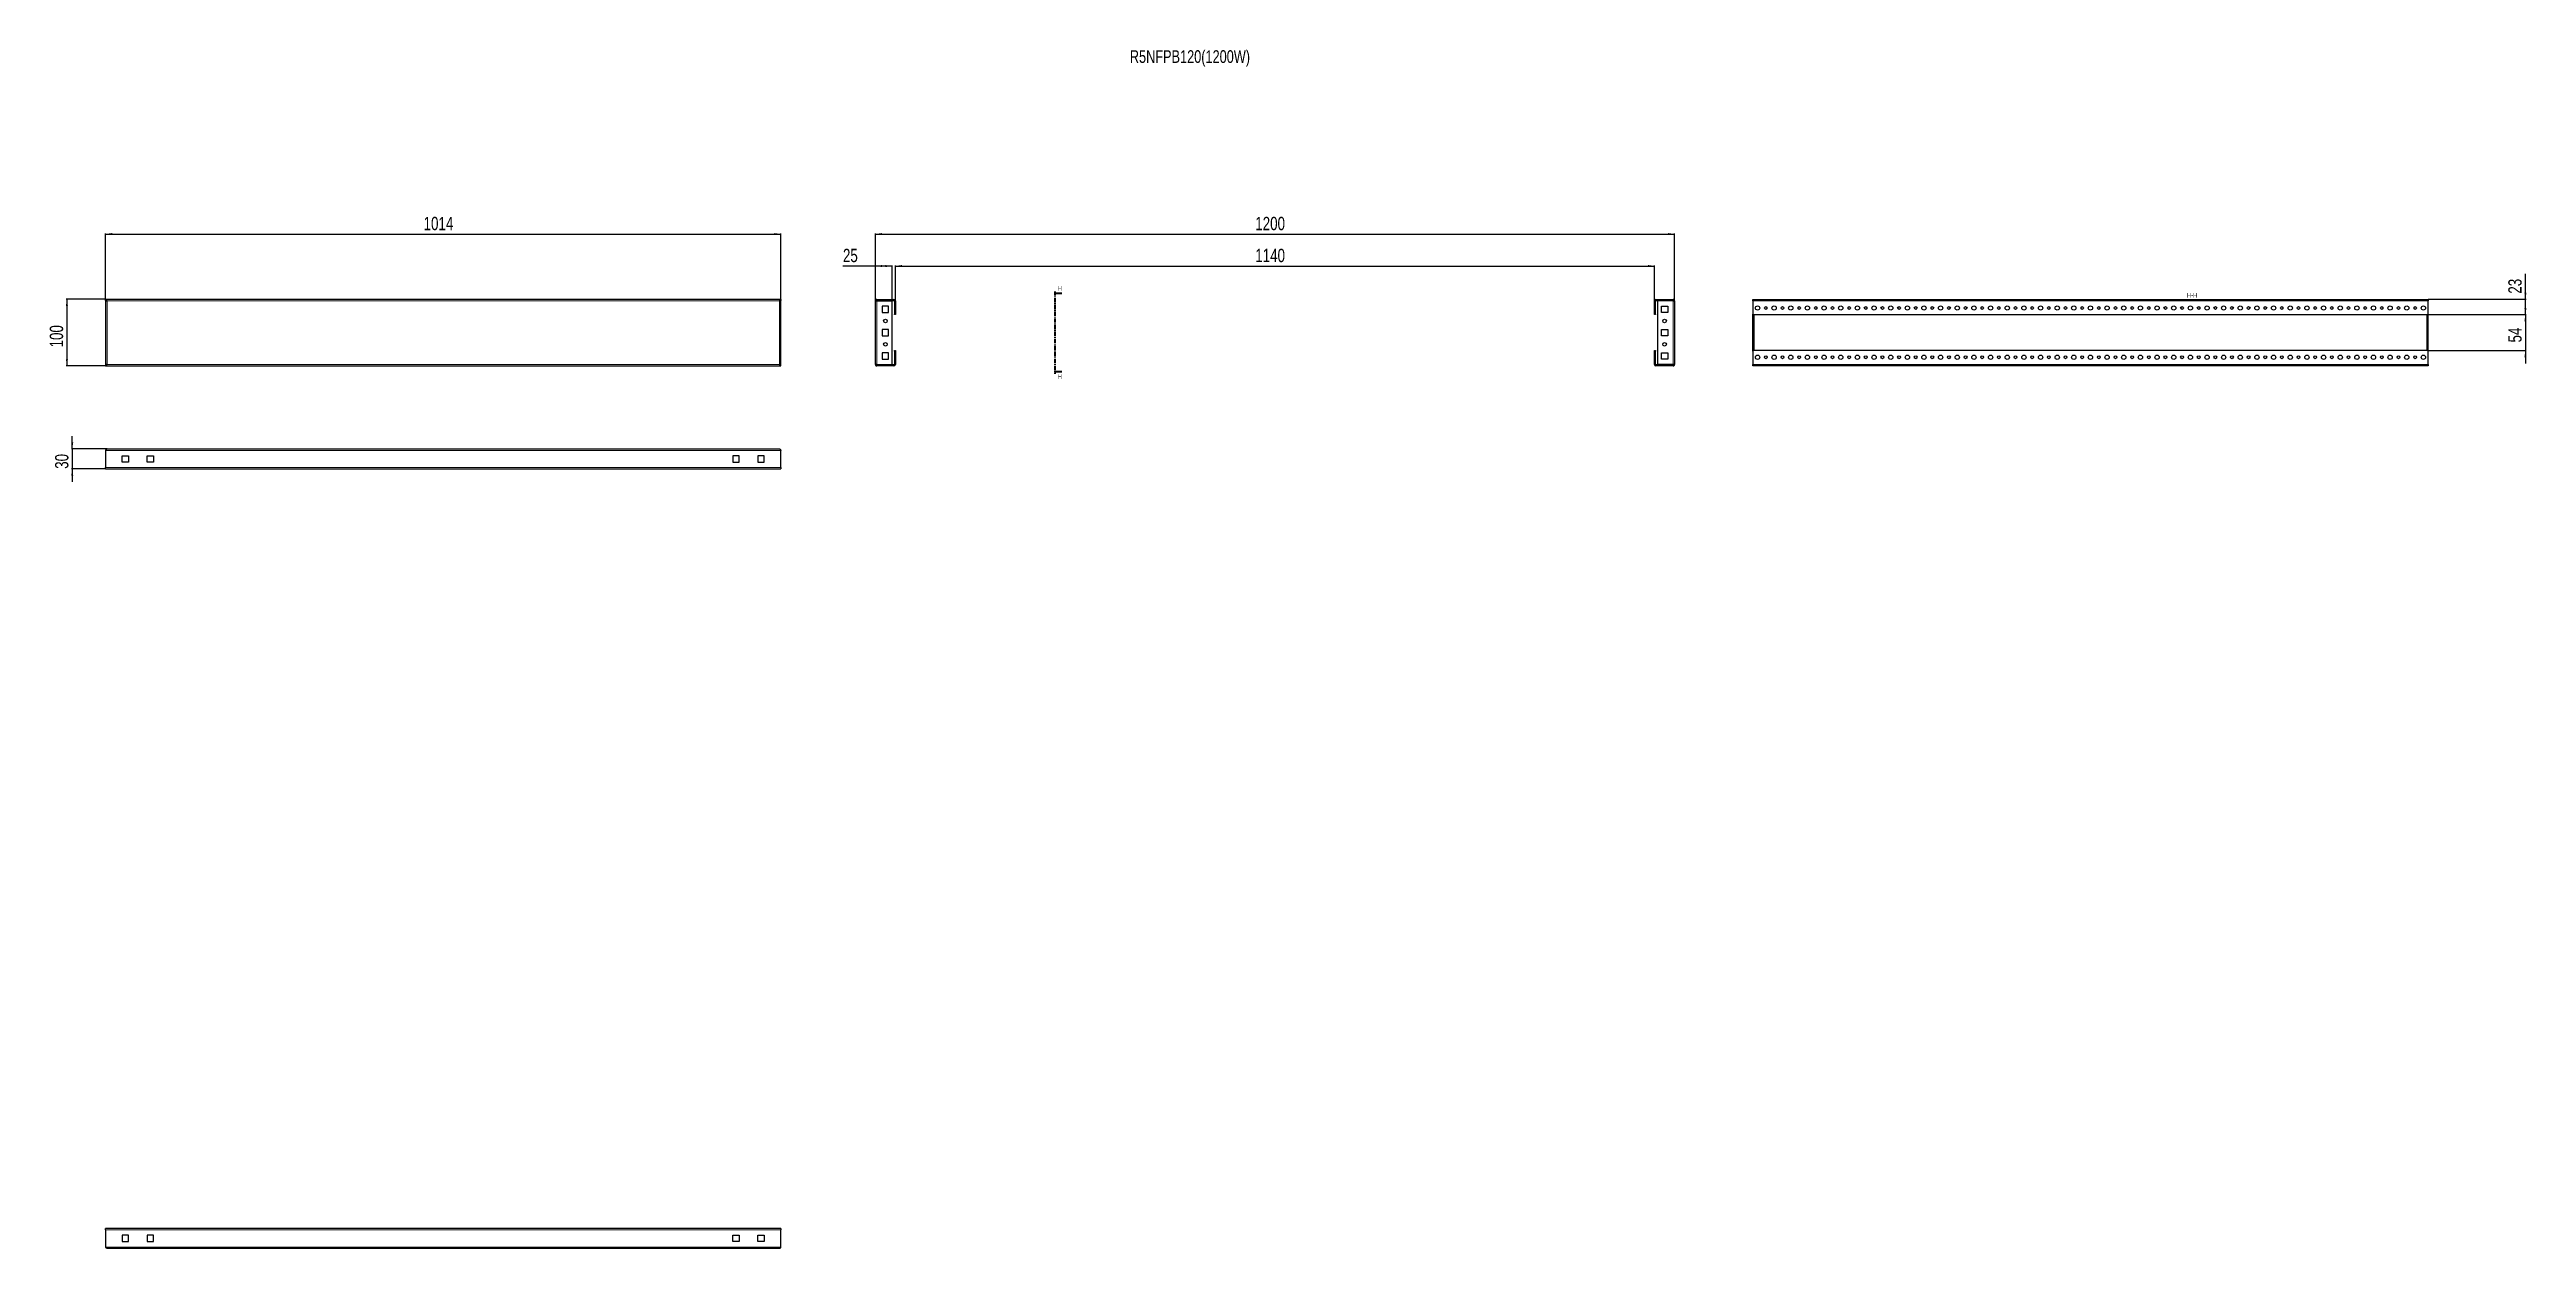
# Model space of a CAD drawing. Header units: millimetres. Extents: x -414 to 3305, y -1092 to 707.
import ezdxf

# ---------------------------------------------------------------- set-up
doc = ezdxf.new("R2010")
doc.units = ezdxf.units.MM
doc.linetypes.add('CENTER', pattern=[10.16, 6.35, -1.27, 1.27, -1.27])
doc.layers.add('FORMAT', color=7, linetype='Continuous')
doc.styles.add('SLDTEXTSTYLE0', font='TXT', dxfattribs={"width": 0.75})
doc.dimstyles.new('SLDDIMSTYLE0', dxfattribs={"dimtxt": 20, "dimasz": 10, "dimexe": 0, "dimexo": 0.0625, "dimgap": 5, "dimtad": 2, "dimdec": 1, "dimrnd": 1e-09, "dimzin": 12, "dimdsep": 46, "dimtxsty": 'SLDTEXTSTYLE0', "dimsah": 1, "dimcen": 0.09, "dimadec": 0, "dimazin": 3, "dimtfac": 1, "dimtofl": 0, "dimtmove": 0, "dimatfit": 3, "dimfxl": 0, "dimfrac": 2, "dimtolj": 1, "dimtzin": 12, "dimarcsym": 0})
doc.dimstyles.new('SLDDIMSTYLE1', dxfattribs={"dimtxt": 20, "dimasz": 10, "dimexe": 0, "dimexo": 0.0625, "dimgap": 5, "dimtad": 2, "dimdec": 1, "dimrnd": 1e-09, "dimzin": 12, "dimdsep": 46, "dimtxsty": 'SLDTEXTSTYLE0', "dimsah": 1, "dimcen": 0.09, "dimadec": 0, "dimazin": 3, "dimtfac": 1, "dimtmove": 0, "dimatfit": 0, "dimfxl": 0, "dimfrac": 2, "dimtolj": 1, "dimtzin": 12, "dimarcsym": 0})

# ---------------------------------------------------------------- blocks, each defined once
blk = doc.blocks.new('_D')
at = {"layer": 'FORMAT'}
for p, q in [((-329.8, 330.6), (-329.8, 431.6)), ((-329.8, 430.6), (684.2, 430.6)), ((684.2, 330.6), (684.2, 431.6))]:
    blk.add_line(p, q, dxfattribs=at)
for points in [[(-329.8, 430.6), (-319.8, 429), (-319.8, 432.1)], [(684.2, 430.6), (674.2, 432.1), (674.2, 429)]]:
    blk.add_solid(points, dxfattribs=at)
at = {"layer": 'FORMAT', "insert": (147.7, 456.4), "char_height": 20, "attachment_point": 1, "style": 'SLDTEXTSTYLE0'}
blk.add_mtext('1014', dxfattribs=at)
blk = doc.blocks.new('_D_1')
at = {"layer": 'FORMAT'}
for p, q in [((-329.8, 332.6), (-388.9, 332.6)), ((-387.9, 332.6), (-387.9, 232.6)), ((-329.8, 232.6), (-388.9, 232.6))]:
    blk.add_line(p, q, dxfattribs=at)
for points in [[(-387.9, 332.6), (-389.5, 322.6), (-386.4, 322.6)], [(-387.9, 232.6), (-386.4, 242.6), (-389.5, 242.6)]]:
    blk.add_solid(points, dxfattribs=at)
at = {"layer": 'FORMAT', "insert": (-413.7, 260.4), "char_height": 20, "attachment_point": 1, "rotation": 90, "style": 'SLDTEXTSTYLE0'}
blk.add_mtext('100', dxfattribs=at)
blk = doc.blocks.new('_D_2')
at = {"layer": 'FORMAT'}
for p, q in [((826.2, 330.5), (826.2, 431.6)), ((826.2, 430.6), (2026.2, 430.6)), ((2026.2, 330.5), (2026.2, 431.6))]:
    blk.add_line(p, q, dxfattribs=at)
for points in [[(826.2, 430.6), (836.2, 429), (836.2, 432.1)], [(2026.2, 430.6), (2016.2, 432.1), (2016.2, 429)]]:
    blk.add_solid(points, dxfattribs=at)
at = {"layer": 'FORMAT', "insert": (1396.6, 456.4), "char_height": 20, "attachment_point": 1, "style": 'SLDTEXTSTYLE0'}
blk.add_mtext('1200', dxfattribs=at)
blk = doc.blocks.new('_D_3')
at = {"layer": 'FORMAT'}
for p, q in [((856.2, 330.5), (856.2, 383.6)), ((856.2, 382.6), (1996.2, 382.6)), ((1996.2, 330.5), (1996.2, 383.6))]:
    blk.add_line(p, q, dxfattribs=at)
for points in [[(856.2, 382.6), (866.2, 381), (866.2, 384.1)], [(1996.2, 382.6), (1986.2, 384.1), (1986.2, 381)]]:
    blk.add_solid(points, dxfattribs=at)
at = {"layer": 'FORMAT', "insert": (1396.6, 408.4), "char_height": 20, "attachment_point": 1, "style": 'SLDTEXTSTYLE0'}
blk.add_mtext('1140', dxfattribs=at)
blk = doc.blocks.new('_D_4')
at = {"layer": 'FORMAT'}
for p, q in [((826.2, 382.6), (777.4, 382.6)), ((826.2, 330.5), (826.2, 383.6)), ((851.2, 382.6), (826.2, 382.6)), ((851.2, 330.6), (851.2, 383.6))]:
    blk.add_line(p, q, dxfattribs=at)
for points in [[(826.2, 382.6), (836.2, 381), (836.2, 384.1)], [(851.2, 382.6), (841.2, 384.1), (841.2, 381)]]:
    blk.add_solid(points, dxfattribs=at)
at = {"layer": 'FORMAT', "insert": (777.4, 408.4), "char_height": 20, "attachment_point": 1, "style": 'SLDTEXTSTYLE0'}
blk.add_mtext('25', dxfattribs=at)
blk = doc.blocks.new('_D_5')
at = {"layer": 'FORMAT'}
for p, q in [((-379.9, 108), (-379.9, 127.3)), ((-327.7, 108), (-380.9, 108)), ((-329.8, 78), (-380.9, 78)), ((-379.9, 108), (-379.9, 78)), ((-379.9, 78), (-379.9, 58.8))]:
    blk.add_line(p, q, dxfattribs=at)
for points in [[(-379.9, 108), (-378.4, 118), (-381.5, 118)], [(-379.9, 78), (-381.5, 68), (-378.4, 68)]]:
    blk.add_solid(points, dxfattribs=at)
at = {"layer": 'FORMAT', "insert": (-405.7, 78.2), "char_height": 20, "attachment_point": 1, "rotation": 90, "style": 'SLDTEXTSTYLE0'}
blk.add_mtext('30', dxfattribs=at)
blk = doc.blocks.new('_D_6')
at = {"layer": 'FORMAT'}
for p, q in [((3156.8, 309.6), (3304.9, 309.6)), ((3303.9, 309.6), (3303.9, 328.8)), ((3303.9, 309.6), (3303.9, 255.6)), ((3156.8, 255.6), (3304.9, 255.6)), ((3303.9, 255.6), (3303.9, 236.3))]:
    blk.add_line(p, q, dxfattribs=at)
for points in [[(3303.9, 309.6), (3305.5, 319.6), (3302.4, 319.6)], [(3303.9, 255.6), (3302.4, 245.6), (3305.5, 245.6)]]:
    blk.add_solid(points, dxfattribs=at)
at = {"layer": 'FORMAT', "insert": (3278.2, 267.8), "char_height": 20, "attachment_point": 1, "rotation": 90, "style": 'SLDTEXTSTYLE0'}
blk.add_mtext('54', dxfattribs=at)
blk = doc.blocks.new('_D_7')
at = {"layer": 'FORMAT'}
for p, q in [((3303.9, 332.6), (3303.9, 370.7)), ((3156.8, 309.6), (3304.9, 309.6)), ((3157.8, 332.6), (3304.9, 332.6)), ((3303.9, 309.6), (3303.9, 332.6)), ((3303.9, 309.6), (3303.9, 290.3))]:
    blk.add_line(p, q, dxfattribs=at)
for points in [[(3303.9, 332.6), (3305.5, 342.6), (3302.4, 342.6)], [(3303.9, 309.6), (3302.4, 299.6), (3305.5, 299.6)]]:
    blk.add_solid(points, dxfattribs=at)
at = {"layer": 'FORMAT', "insert": (3278.2, 341.1), "char_height": 20, "attachment_point": 1, "rotation": 90, "style": 'SLDTEXTSTYLE0'}
blk.add_mtext('23', dxfattribs=at)

msp = doc.modelspace()

# ---------------------------------------------------------------- linework, layer by layer
at = {"color": 7, "linetype": 'CENTER', "lineweight": 35}
msp.add_line((1095.6, 344.57), (1095.6, 220.56), dxfattribs=at)
at = {"color": 7, "linetype": 'Continuous', "lineweight": 35}
for p, q in [((1106.24, 341.57), (1095.6, 341.57)), ((1106.24, 223.56), (1095.6, 223.56))]:
    msp.add_line(p, q, dxfattribs=at)
at = {"color": 7, "linetype": 'Continuous', "lineweight": 25}
for p, q in [((684.22, 332.57), (-329.78, 332.57)), ((-329.78, 331.07), (-329.78, 332.57)), ((-329.78, 331.07), (-329.78, 330.57)), ((-329.78, 330.57), (-329.78, 234.57)), ((-329.78, 330.57), (-328.28, 330.57)), ((684.22, 330.57), (682.72, 330.57)), ((684.22, 332.57), (684.22, 331.07)), ((684.22, 330.57), (684.22, 331.07)), ((684.22, 234.57), (684.22, 330.57)), ((826.17, 234.67), (826.17, 330.47)), ((828.27, 332.57), (828.27, 331.07)), ((828.27, 332.57), (854.07, 332.57)), ((828.27, 331.07), (854.07, 331.07)), ((828.27, 330.57), (851.17, 330.57)), ((836.42, 322.32), (836.42, 312.82)), ((845.92, 322.32), (836.42, 322.32)), ((836.42, 312.82), (845.92, 312.82)), ((845.92, 312.82), (845.92, 322.32)), ((851.17, 234.57), (851.17, 330.57)), ((854.67, 330.47), (854.67, 310.57)), ((854.67, 310.57), (856.17, 310.57)), ((854.67, 309.57), (854.67, 310.57)), ((856.17, 309.57), (854.67, 309.57)), ((856.17, 330.47), (856.17, 310.57)), ((856.17, 310.57), (856.17, 309.57)), ((1996.17, 310.57), (1996.17, 330.47)), ((1996.17, 310.57), (1997.67, 310.57)), ((1996.17, 309.57), (1996.17, 310.57)), ((1997.67, 309.57), (1996.17, 309.57)), ((1997.67, 310.57), (1997.67, 330.47)), ((1997.67, 310.57), (1997.67, 309.57)), ((1998.27, 332.57), (2024.07, 332.57)), ((1998.27, 331.07), (2024.07, 331.07)), ((2001.17, 234.57), (2001.17, 330.57)), ((2024.07, 330.57), (2001.17, 330.57)), ((2006.42, 322.32), (2015.92, 322.32)), ((2006.42, 312.82), (2006.42, 322.32)), ((2015.92, 312.82), (2006.42, 312.82)), ((2015.92, 322.32), (2015.92, 312.82)), ((2024.07, 331.07), (2024.07, 332.57)), ((2026.17, 330.47), (2026.17, 234.67)), ((2143.78, 332.57), (3157.78, 332.57)), ((2143.78, 330.47), (2143.78, 332.57)), ((2143.78, 330.47), (2143.78, 310.57)), ((2143.78, 310.57), (2144.78, 309.57)), ((2143.78, 254.57), (2143.78, 310.57)), ((2144.78, 309.57), (3156.78, 309.57)), ((2145.28, 255.57), (2145.28, 309.57)), ((3156.28, 255.57), (3156.28, 309.57)), ((3156.78, 309.57), (3157.78, 310.57)), ((3157.78, 332.57), (3157.78, 330.47)), ((3157.78, 310.57), (3157.78, 330.47)), ((3157.78, 254.57), (3157.78, 310.57)), ((836.42, 287.32), (836.42, 277.82)), ((845.92, 287.32), (836.42, 287.32)), ((836.42, 277.82), (845.92, 277.82)), ((845.92, 277.82), (845.92, 287.32)), ((2006.42, 287.32), (2015.92, 287.32)), ((2006.42, 277.82), (2006.42, 287.32)), ((2015.92, 277.82), (2006.42, 277.82)), ((2015.92, 287.32), (2015.92, 277.82)), ((-328.28, 234.57), (-329.78, 234.57)), ((-329.78, 234.57), (-329.78, 234.07)), ((-329.78, 234.07), (-329.78, 232.57)), ((-329.78, 232.57), (684.22, 232.57)), ((682.72, 234.57), (684.22, 234.57)), ((684.22, 234.07), (684.22, 234.57)), ((684.22, 232.57), (684.22, 234.07)), ((828.27, 234.57), (851.17, 234.57)), ((828.27, 232.57), (828.27, 234.07)), ((854.07, 234.07), (828.27, 234.07)), ((854.07, 232.57), (828.27, 232.57)), ((845.92, 252.32), (836.42, 252.32)), ((836.42, 252.32), (836.42, 242.82)), ((836.42, 242.82), (845.92, 242.82)), ((845.92, 242.82), (845.92, 252.32)), ((854.67, 254.57), (854.67, 255.57)), ((854.67, 255.57), (856.17, 255.57)), ((856.17, 254.57), (854.67, 254.57)), ((854.67, 254.57), (854.67, 234.67)), ((856.17, 255.57), (856.17, 254.57)), ((856.17, 254.57), (856.17, 234.67)), ((1996.17, 255.57), (1997.67, 255.57)), ((1996.17, 254.57), (1996.17, 255.57)), ((1997.67, 254.57), (1996.17, 254.57)), ((1996.17, 234.67), (1996.17, 254.57)), ((1997.67, 255.57), (1997.67, 254.57)), ((1997.67, 234.67), (1997.67, 254.57)), ((2024.07, 234.07), (1998.27, 234.07)), ((2024.07, 232.57), (1998.27, 232.57)), ((2024.07, 234.57), (2001.17, 234.57)), ((2006.42, 252.32), (2015.92, 252.32)), ((2006.42, 242.82), (2006.42, 252.32)), ((2015.92, 242.82), (2006.42, 242.82)), ((2015.92, 252.32), (2015.92, 242.82)), ((2024.07, 234.07), (2024.07, 232.57)), ((2144.78, 255.57), (2143.78, 254.57)), ((2143.78, 254.57), (2143.78, 234.67)), ((2143.78, 232.57), (2143.78, 234.67)), ((3157.78, 232.57), (2143.78, 232.57)), ((3156.78, 255.57), (2144.78, 255.57)), ((3157.78, 254.57), (3156.78, 255.57)), ((3157.78, 234.67), (3157.78, 254.57)), ((3157.78, 234.67), (3157.78, 232.57)), ((-329.78, 105.92), (-329.78, 80.12)), ((-329.78, 78.02), (-329.78, 80.12)), ((-329.78, 78.02), (684.22, 78.02)), ((-327.68, 108.02), (682.12, 108.02)), ((-304.78, 97.77), (-295.28, 97.77)), ((-304.78, 88.27), (-304.78, 97.77)), ((-295.28, 88.27), (-304.78, 88.27)), ((-295.28, 97.77), (-295.28, 88.27)), ((-267.28, 97.77), (-257.78, 97.77)), ((-267.28, 88.27), (-267.28, 97.77)), ((-257.78, 88.27), (-267.28, 88.27)), ((-257.78, 97.77), (-257.78, 88.27)), ((621.72, 97.77), (612.22, 97.77)), ((612.22, 97.77), (612.22, 88.27)), ((612.22, 88.27), (621.72, 88.27)), ((621.72, 88.27), (621.72, 97.77)), ((649.72, 97.77), (649.72, 88.27)), ((659.22, 97.77), (649.72, 97.77)), ((649.72, 88.27), (659.22, 88.27)), ((659.22, 88.27), (659.22, 97.77)), ((684.22, 80.12), (684.22, 105.92)), ((684.22, 80.12), (684.22, 78.02)), ((684.22, -1061.98), (-329.78, -1061.98)), ((-329.78, -1064.08), (-329.78, -1061.98)), ((-329.78, -1064.08), (-329.78, -1089.88)), ((-295.28, -1072.23), (-304.78, -1072.23)), ((-304.78, -1072.23), (-304.78, -1081.73)), ((-295.28, -1081.73), (-295.28, -1072.23)), ((-257.78, -1072.23), (-267.28, -1072.23)), ((-267.28, -1072.23), (-267.28, -1081.73)), ((-257.78, -1081.73), (-257.78, -1072.23)), ((612.22, -1081.73), (612.22, -1072.23)), ((612.22, -1072.23), (621.72, -1072.23)), ((621.72, -1072.23), (621.72, -1081.73)), ((649.72, -1072.23), (659.22, -1072.23)), ((649.72, -1081.73), (649.72, -1072.23)), ((659.22, -1072.23), (659.22, -1081.73)), ((684.22, -1061.98), (684.22, -1064.08)), ((684.22, -1089.88), (684.22, -1064.08)), ((682.12, -1091.98), (-327.68, -1091.98)), ((-304.78, -1081.73), (-295.28, -1081.73)), ((-267.28, -1081.73), (-257.78, -1081.73)), ((621.72, -1081.73), (612.22, -1081.73)), ((659.22, -1081.73), (649.72, -1081.73))]:
    msp.add_line(p, q, dxfattribs=at)
at = {"color": 8, "linetype": 'Continuous', "lineweight": 18}
for p, q in [((682.12, 330.47), (-327.68, 330.47)), ((-327.68, 330.47), (-327.68, 234.67)), ((682.12, 234.67), (682.12, 330.47)), ((828.27, 234.57), (828.27, 330.57)), ((854.07, 331.07), (854.07, 332.57)), ((854.67, 330.47), (856.17, 330.47)), ((1997.67, 330.47), (1996.17, 330.47)), ((1998.27, 331.07), (1998.27, 332.57)), ((2024.07, 330.57), (2024.07, 234.57)), ((2143.78, 330.47), (3157.78, 330.47)), ((2145.88, 255.57), (2145.88, 309.57)), ((3155.68, 309.57), (3155.68, 255.57)), ((-327.68, 234.67), (682.12, 234.67)), ((854.07, 234.07), (854.07, 232.57)), ((854.67, 234.67), (856.17, 234.67)), ((1997.67, 234.67), (1996.17, 234.67)), ((1998.27, 234.07), (1998.27, 232.57)), ((3157.78, 234.67), (2143.78, 234.67)), ((-329.78, 105.92), (684.22, 105.92)), ((-329.78, 80.12), (684.22, 80.12)), ((684.22, -1064.08), (-329.78, -1064.08)), ((684.22, -1089.88), (-329.78, -1089.88))]:
    msp.add_line(p, q, dxfattribs=at)
at = {"color": 7, "linetype": 'Continuous', "lineweight": 25}
for centre, radius in [((841.17, 300.07), 2.75), ((2011.17, 300.07), 2.75), ((2150.78, 319.57), 3.25), ((2163.28, 319.57), 2.1), ((2175.78, 319.57), 3.25), ((2188.28, 319.57), 2.1), ((2200.78, 319.57), 3.25), ((2213.28, 319.57), 2.1), ((2225.78, 319.57), 3.25), ((2238.28, 319.57), 2.1), ((2250.78, 319.57), 3.25), ((2263.28, 319.57), 2.1), ((2275.78, 319.57), 3.25), ((2288.28, 319.57), 2.1), ((2300.78, 319.57), 3.25), ((2313.28, 319.57), 2.1), ((2325.78, 319.57), 3.25), ((2338.28, 319.57), 2.1), ((2350.78, 319.57), 3.25), ((2363.28, 319.57), 2.1), ((2375.78, 319.57), 3.25), ((2388.28, 319.57), 2.1), ((2400.78, 319.57), 3.25), ((2413.28, 319.57), 2.1), ((2425.78, 319.57), 3.25), ((2438.28, 319.57), 2.1), ((2450.78, 319.57), 3.25), ((2463.28, 319.57), 2.1), ((2475.78, 319.57), 3.25), ((2488.28, 319.57), 2.1), ((2500.78, 319.57), 3.25), ((2513.28, 319.57), 2.1), ((2525.78, 319.57), 3.25), ((2538.28, 319.57), 2.1), ((2550.78, 319.57), 3.25), ((2563.28, 319.57), 2.1), ((2575.78, 319.57), 3.25), ((2588.28, 319.57), 2.1), ((2600.78, 319.57), 3.25), ((2613.28, 319.57), 2.1), ((2625.78, 319.57), 3.25), ((2638.28, 319.57), 2.1), ((2650.78, 319.57), 3.25), ((2663.28, 319.57), 2.1), ((2675.78, 319.57), 3.25), ((2688.28, 319.57), 2.1), ((2700.78, 319.57), 3.25), ((2713.28, 319.57), 2.1), ((2725.78, 319.57), 3.25), ((2738.28, 319.57), 2.1), ((2750.78, 319.57), 3.25), ((2763.28, 319.57), 2.1), ((2775.78, 319.57), 3.25), ((2788.28, 319.57), 2.1), ((2800.78, 319.57), 3.25), ((2813.28, 319.57), 2.1), ((2825.78, 319.57), 3.25), ((2838.28, 319.57), 2.1), ((2850.78, 319.57), 3.25), ((2863.28, 319.57), 2.1), ((2875.78, 319.57), 3.25), ((2888.28, 319.57), 2.1), ((2900.78, 319.57), 3.25), ((2913.28, 319.57), 2.1), ((2925.78, 319.57), 3.25), ((2938.28, 319.57), 2.1), ((2950.78, 319.57), 3.25), ((2963.28, 319.57), 2.1), ((2975.78, 319.57), 3.25), ((2988.28, 319.57), 2.1), ((3000.78, 319.57), 3.25), ((3013.28, 319.57), 2.1), ((3025.78, 319.57), 3.25), ((3038.28, 319.57), 2.1), ((3050.78, 319.57), 3.25), ((3063.28, 319.57), 2.1), ((3075.78, 319.57), 3.25), ((3088.28, 319.57), 2.1), ((3100.78, 319.57), 3.25), ((3113.28, 319.57), 2.1), ((3125.78, 319.57), 3.25), ((3138.28, 319.57), 2.1), ((3150.78, 319.57), 3.25), ((841.17, 265.07), 2.75), ((2011.17, 265.07), 2.75), ((2150.78, 245.57), 3.25), ((2163.28, 245.57), 2.1), ((2175.78, 245.57), 3.25), ((2188.28, 245.57), 2.1), ((2200.78, 245.57), 3.25), ((2213.28, 245.57), 2.1), ((2225.78, 245.57), 3.25), ((2238.28, 245.57), 2.1), ((2250.78, 245.57), 3.25), ((2263.28, 245.57), 2.1), ((2275.78, 245.57), 3.25), ((2288.28, 245.57), 2.1), ((2300.78, 245.57), 3.25), ((2313.28, 245.57), 2.1), ((2325.78, 245.57), 3.25), ((2338.28, 245.57), 2.1), ((2350.78, 245.57), 3.25), ((2363.28, 245.57), 2.1), ((2375.78, 245.57), 3.25), ((2388.28, 245.57), 2.1), ((2400.78, 245.57), 3.25), ((2413.28, 245.57), 2.1), ((2425.78, 245.57), 3.25), ((2438.28, 245.57), 2.1), ((2450.78, 245.57), 3.25), ((2463.28, 245.57), 2.1), ((2475.78, 245.57), 3.25), ((2488.28, 245.57), 2.1), ((2500.78, 245.57), 3.25), ((2513.28, 245.57), 2.1), ((2525.78, 245.57), 3.25), ((2538.28, 245.57), 2.1), ((2550.78, 245.57), 3.25), ((2563.28, 245.57), 2.1), ((2575.78, 245.57), 3.25), ((2588.28, 245.57), 2.1), ((2600.78, 245.57), 3.25), ((2613.28, 245.57), 2.1), ((2625.78, 245.57), 3.25), ((2638.28, 245.57), 2.1), ((2650.78, 245.57), 3.25), ((2663.28, 245.57), 2.1), ((2675.78, 245.57), 3.25), ((2688.28, 245.57), 2.1), ((2700.78, 245.57), 3.25), ((2713.28, 245.57), 2.1), ((2725.78, 245.57), 3.25), ((2738.28, 245.57), 2.1), ((2750.78, 245.57), 3.25), ((2763.28, 245.57), 2.1), ((2775.78, 245.57), 3.25), ((2788.28, 245.57), 2.1), ((2800.78, 245.57), 3.25), ((2813.28, 245.57), 2.1), ((2825.78, 245.57), 3.25), ((2838.28, 245.57), 2.1), ((2850.78, 245.57), 3.25), ((2863.28, 245.57), 2.1), ((2875.78, 245.57), 3.25), ((2888.28, 245.57), 2.1), ((2900.78, 245.57), 3.25), ((2913.28, 245.57), 2.1), ((2925.78, 245.57), 3.25), ((2938.28, 245.57), 2.1), ((2950.78, 245.57), 3.25), ((2963.28, 245.57), 2.1), ((2975.78, 245.57), 3.25), ((2988.28, 245.57), 2.1), ((3000.78, 245.57), 3.25), ((3013.28, 245.57), 2.1), ((3025.78, 245.57), 3.25), ((3038.28, 245.57), 2.1), ((3050.78, 245.57), 3.25), ((3063.28, 245.57), 2.1), ((3075.78, 245.57), 3.25), ((3088.28, 245.57), 2.1), ((3100.78, 245.57), 3.25), ((3113.28, 245.57), 2.1), ((3125.78, 245.57), 3.25), ((3138.28, 245.57), 2.1), ((3150.78, 245.57), 3.25)]:
    msp.add_circle(centre, radius, dxfattribs=at)
for centre, radius, start, end in [((854.07, 330.47), 2.1, 0, 90), ((854.07, 330.47), 0.6, 0, 90), ((1998.27, 330.47), 2.1, 90, 180), ((1998.27, 330.47), 0.6, 90, 180), ((854.07, 234.67), 2.1, 270, 0), ((854.07, 234.67), 0.6, 270, 0), ((1998.27, 234.67), 2.1, 180, 270), ((1998.27, 234.67), 0.6, 180, 270)]:
    msp.add_arc(centre, radius, start, end, dxfattribs=at)
for points, knots in [([(-327.68, 330.47), (-327.86, 330.75), (-328.22, 331.31), (-328.75, 332.01), (-329.27, 332.48), (-329.62, 332.54), (-329.78, 332.57)], [0, 0, 0, 0, 0.25475266, 0.50964469, 0.7645377, 1, 1, 1, 1]), ([(-327.68, 330.47), (-327.86, 330.55), (-328.23, 330.71), (-328.92, 330.98), (-329.44, 331.03), (-329.78, 331.07)], [0, 0, 0, 0, 0.2598775, 0.5197391, 1, 1, 1, 1]), ([(2026.17, 330.47), (2026.14, 330.75), (2026.07, 331.31), (2025.57, 332.01), (2024.87, 332.48), (2024.33, 332.54), (2024.07, 332.57)], [0, 0, 0, 0, 0.25475266, 0.50964469, 0.7645377, 1, 1, 1, 1]), ([(2024.67, 330.47), (2024.66, 330.55), (2024.64, 330.71), (2024.45, 330.98), (2024.22, 331.03), (2024.07, 331.07)], [0, 0, 0, 0, 0.2598775, 0.5197391, 1, 1, 1, 1]), ([(682.12, 108.02), (682.3, 107.99), (682.65, 107.92), (683.19, 107.42), (683.71, 106.72), (684.06, 106.18), (684.22, 105.92)], [0, 0, 0, 0, 0.2547527, 0.5096447, 0.7645377, 1, 1, 1, 1]), ([(-327.68, -1091.98), (-327.86, -1091.95), (-328.22, -1091.88), (-328.75, -1091.38), (-329.27, -1090.68), (-329.62, -1090.14), (-329.78, -1089.88)], [0, 0, 0, 0, 0.25475266, 0.50964469, 0.7645377, 1, 1, 1, 1])]:
    msp.add_open_spline(points, degree=3, knots=knots, dxfattribs=at)
for points in [[(-329.78, 330.57), (-329.75, 330.56), (-329.69, 330.54), (-329.2, 330.52), (-328.51, 330.49), (-327.96, 330.47), (-327.68, 330.47)], [(684.22, 332.57), (684.04, 332.53), (683.69, 332.47), (683.17, 331.99), (682.64, 331.29), (682.29, 330.74), (682.12, 330.47)], [(684.22, 331.07), (683.87, 331.03), (683.17, 330.95), (682.47, 330.63), (682.12, 330.47)], [(682.12, 330.47), (682.39, 330.47), (682.95, 330.49), (683.64, 330.52), (684.13, 330.54), (684.19, 330.56), (684.22, 330.57)], [(828.27, 332.57), (827.99, 332.53), (827.44, 332.47), (826.75, 331.99), (826.26, 331.29), (826.2, 330.74), (826.17, 330.47)], [(826.17, 330.47), (826.2, 330.47), (826.26, 330.49), (826.75, 330.52), (827.44, 330.54), (827.99, 330.56), (828.27, 330.57)], [(828.27, 331.07), (828.11, 331.03), (827.78, 330.95), (827.71, 330.63), (827.67, 330.47)], [(2024.07, 330.57), (2024.35, 330.56), (2024.9, 330.54), (2025.59, 330.52), (2026.08, 330.49), (2026.14, 330.47), (2026.17, 330.47)], [(-329.78, 234.07), (-329.43, 234.1), (-328.73, 234.18), (-328.03, 234.5), (-327.68, 234.67)], [(-329.78, 232.57), (-329.61, 232.6), (-329.26, 232.66), (-328.73, 233.15), (-328.21, 233.84), (-327.86, 234.39), (-327.68, 234.67)], [(-327.68, 234.67), (-327.96, 234.66), (-328.51, 234.64), (-329.2, 234.62), (-329.69, 234.59), (-329.75, 234.57), (-329.78, 234.57)], [(682.12, 234.67), (682.29, 234.39), (682.64, 233.84), (683.17, 233.15), (683.69, 232.66), (684.04, 232.6), (684.22, 232.57)], [(684.22, 234.57), (684.19, 234.57), (684.13, 234.59), (683.64, 234.62), (682.95, 234.64), (682.39, 234.66), (682.12, 234.67)], [(682.12, 234.67), (682.47, 234.5), (683.17, 234.18), (683.87, 234.1), (684.22, 234.07)], [(828.27, 234.57), (827.99, 234.57), (827.44, 234.59), (826.75, 234.62), (826.26, 234.64), (826.2, 234.66), (826.17, 234.67)], [(826.17, 234.67), (826.2, 234.39), (826.26, 233.84), (826.75, 233.15), (827.44, 232.66), (827.99, 232.6), (828.27, 232.57)], [(827.67, 234.67), (827.71, 234.5), (827.78, 234.18), (828.11, 234.1), (828.27, 234.07)], [(2024.07, 234.07), (2024.23, 234.1), (2024.56, 234.18), (2024.63, 234.5), (2024.67, 234.67)], [(2024.07, 232.57), (2024.35, 232.6), (2024.9, 232.66), (2025.59, 233.15), (2026.08, 233.84), (2026.14, 234.39), (2026.17, 234.67)], [(2026.17, 234.67), (2026.14, 234.66), (2026.08, 234.64), (2025.59, 234.62), (2024.9, 234.59), (2024.35, 234.57), (2024.07, 234.57)], [(-329.78, 105.92), (-329.61, 106.19), (-329.26, 106.75), (-328.73, 107.44), (-328.21, 107.92), (-327.86, 107.99), (-327.68, 108.02)], [(684.22, -1089.88), (684.04, -1090.16), (683.69, -1090.71), (683.17, -1091.4), (682.64, -1091.89), (682.29, -1091.95), (682.12, -1091.98)]]:
    msp.add_open_spline(points, degree=3, dxfattribs=at)
at = {"color": 7, "linetype": 'Continuous', "lineweight": 35}
for points in [[(1095.6, 341.57), (1102.6, 340.45), (1102.6, 342.69)], [(1095.6, 223.56), (1102.6, 222.44), (1102.6, 224.68)]]:
    msp.add_solid(points, dxfattribs=at)

# ---------------------------------------------------------------- texts
at = {"color": 7, "linetype": 'Continuous', "char_height": 7, "attachment_point": 1, "style": 'SLDTEXTSTYLE0'}
for insert in [(1099.93, 352.62), (1099.93, 219.88)]:
    msp.add_mtext('H', dxfattribs=dict(at, insert=insert))
at = {"layer": 'FORMAT', "style": 'SLDTEXTSTYLE0'}
for s, insert, char_height, attachment_point in [('R5NFPB120(1200W)', (1208.22, 706.47), 19.05, 1), ('H-H', (2803.48, 342.28), 7, 2)]:
    msp.add_mtext(s, dxfattribs=dict(at, insert=insert, char_height=char_height, attachment_point=attachment_point))

# ---------------------------------------------------------------- dimensions: what is measured, and where the dimension line sits
at = {"layer": 'FORMAT'}
for base, p1, p2, picture, middle in [((684.22, 430.57), (-329.78, 330.57), (684.22, 330.57), '_D', (177.22, 430.57)), ((2026.17, 430.57), (826.17, 330.47), (2026.17, 330.47), '_D_2', (1426.17, 430.57)), ((826.17, 382.57), (851.17, 330.57), (826.17, 330.47), '_D_4', (792.17, 382.57)), ((1996.17, 382.57), (856.17, 330.47), (1996.17, 330.47), '_D_3', (1426.17, 382.57))]:
    dim = msp.add_linear_dim(base=base, p1=p1, p2=p2, dimstyle='SLDDIMSTYLE0', dxfattribs=at)
    dim.commit()
    dim.dimension.update_dxf_attribs({"geometry": picture, "text_midpoint": middle, "dimtype": 160})
for base, p1, p2, dimstyle, picture, middle in [((3303.95, 332.57), (3156.78, 309.57), (3157.78, 332.57), 'SLDDIMSTYLE1', '_D_7', (3303.95, 355.89)), ((-387.95, 232.57), (-329.78, 332.57), (-329.78, 232.57), 'SLDDIMSTYLE0', '_D_1', (-387.95, 282.57)), ((3303.95, 255.57), (3156.78, 309.57), (3156.78, 255.57), 'SLDDIMSTYLE1', '_D_6', (3303.95, 282.57)), ((-379.95, 78.02), (-327.68, 108.02), (-329.78, 78.02), 'SLDDIMSTYLE1', '_D_5', (-379.95, 93.02))]:
    dim = msp.add_linear_dim(base=base, p1=p1, p2=p2, angle=90, dimstyle=dimstyle, dxfattribs=at)
    dim.commit()
    dim.dimension.update_dxf_attribs({"geometry": picture, "text_midpoint": middle, "dimtype": 160})

doc.saveas('drawing.dxf')
